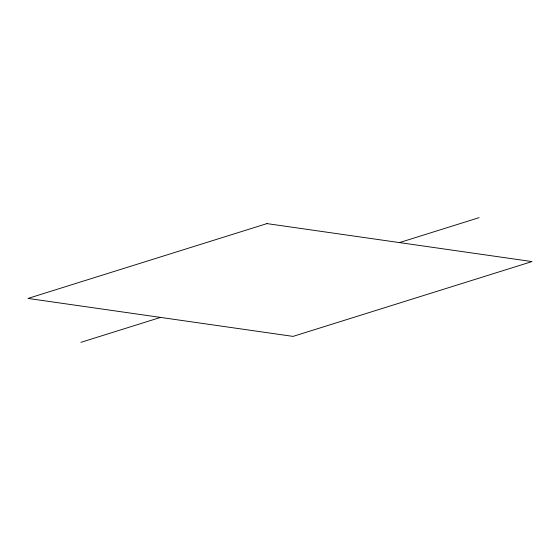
<?xml version="1.0" encoding="UTF-8"?>
<svg xmlns="http://www.w3.org/2000/svg" width="560" height="560" viewBox="0 0 560 560"><rect width="100%" height="100%" fill="white"/><g stroke="black" fill="none" stroke-linecap="round" stroke-linejoin="round"><path stroke-width="0.84" d="M80.871 342.349L160.524 317.408M399.476 242.592L479.129 217.651M266.952 223.608L28 298.424L293.048 336.392L532 261.576L266.952 223.608"/></g></svg>
